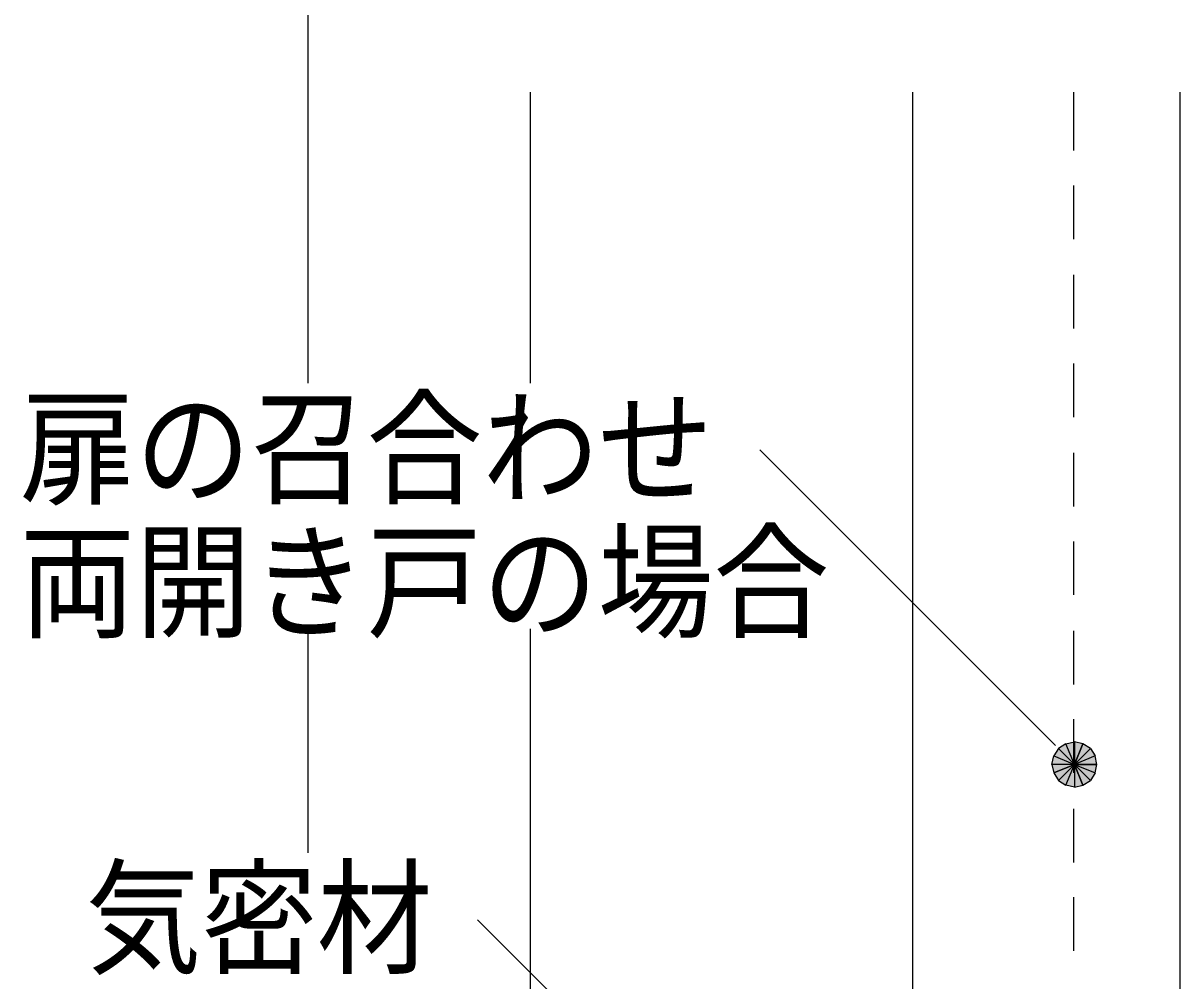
# Model space of a CAD drawing. Header units: millimetres. Extents: x 0 to 420, y 0 to 297.
# Drawn here: x 315.27 to 341.27, y 198.08 to 219.61 of the extents above; entities that cross this region are included whole.
import ezdxf
from ezdxf.enums import TextEntityAlignment as Align

# ---------------------------------------------------------------- set-up
doc = ezdxf.new("R2010")
doc.units = ezdxf.units.MM
doc.styles.add('kst32b', font='NotoSansJP-Variable.ttf')

msp = doc.modelspace()

# ---------------------------------------------------------------- hatches: boundary and pattern name
h = msp.add_hatch(color=7)
h.paths.add_polyline_path([(339.09, 203.412), (338.9, 203.454), (338.9, 202.946), (339.09, 203.412)])
h.paths.add_polyline_path([(338.9, 203.454), (338.9, 202.946), (338.709, 203.412), (338.9, 203.454)])
h.paths.add_polyline_path([(338.9, 202.946), (338.709, 203.412), (338.54, 203.306), (338.9, 202.946)])
h = msp.add_hatch(color=7)
h.paths.add_polyline_path([(339.407, 202.946), (339.365, 203.137), (338.9, 202.946), (339.407, 202.946)])
h.paths.add_polyline_path([(339.365, 203.137), (338.9, 202.946), (339.259, 203.306), (339.365, 203.137)])
h.paths.add_polyline_path([(338.9, 202.946), (339.259, 203.306), (339.09, 203.412), (338.9, 202.946)])
h = msp.add_hatch(color=7)
h.paths.add_polyline_path([(338.54, 203.306), (338.434, 203.137), (338.9, 202.946), (338.54, 203.306)])
h.paths.add_polyline_path([(338.434, 203.137), (338.9, 202.946), (338.391, 202.946), (338.434, 203.137)])
h.paths.add_polyline_path([(338.9, 202.946), (338.391, 202.946), (338.434, 202.755), (338.9, 202.946)])
msp.add_hatch(color=7).paths.add_polyline_path([(338.434, 202.755), (338.54, 202.586), (338.9, 202.946), (338.434, 202.755)])
h = msp.add_hatch(color=7)
h.paths.add_polyline_path([(338.54, 202.586), (338.709, 202.48), (338.9, 202.946), (338.54, 202.586)])
h.paths.add_polyline_path([(338.709, 202.48), (338.9, 202.946), (338.9, 202.438), (338.709, 202.48)])
h.paths.add_polyline_path([(338.9, 202.946), (338.9, 202.438), (339.09, 202.48), (338.9, 202.946)])
h = msp.add_hatch(color=7)
h.paths.add_polyline_path([(339.09, 202.48), (339.259, 202.586), (338.9, 202.946), (339.09, 202.48)])
h.paths.add_polyline_path([(339.259, 202.586), (338.9, 202.946), (339.365, 202.755), (339.259, 202.586)])
h.paths.add_polyline_path([(338.9, 202.946), (339.365, 202.755), (339.407, 202.946), (338.9, 202.946)])

# ---------------------------------------------------------------- linework, layer by layer
at = {"lineweight": 13}
for points in [[(321.67, 222.017), (321.67, 211.519)], [(326.665, 218.059), (326.665, 211.519)], [(335.259, 218.059), (335.259, 188.764)], [(338.878, 218.059), (338.878, 216.747)], [(341.27, 218.059), (341.27, 185.759)], [(338.878, 215.963), (338.878, 214.757)], [(338.878, 213.953), (338.878, 212.746)], [(338.878, 211.963), (338.878, 210.756)], [(338.476, 203.369), (331.83, 210.016)], [(338.878, 209.952), (338.878, 208.746)], [(338.878, 207.962), (338.878, 206.756)], [(321.67, 205.994), (321.67, 200.956)], [(326.665, 205.994), (326.665, 189.759)], [(338.878, 205.952), (338.878, 204.745)], [(338.878, 203.962), (338.878, 202.755)], [(338.878, 201.951), (338.878, 200.745)], [(338.878, 199.962), (338.878, 198.755)], [(340.043, 184.891), (325.48, 199.454)]]:
    msp.add_lwpolyline(points, dxfattribs=at)
at = {"lineweight": 0}
for points in [[(338.9, 202.946), (338.709, 203.412), (338.54, 203.306)], [(338.9, 203.454), (338.9, 202.946), (338.709, 203.412)], [(339.09, 203.412), (338.9, 203.454), (338.9, 202.946)], [(338.9, 202.946), (339.259, 203.306), (339.09, 203.412)], [(338.434, 203.137), (338.9, 202.946), (338.391, 202.946)], [(338.54, 203.306), (338.434, 203.137), (338.9, 202.946)], [(339.365, 203.137), (338.9, 202.946), (339.259, 203.306)], [(339.407, 202.946), (339.365, 203.137), (338.9, 202.946)], [(338.9, 202.946), (338.391, 202.946), (338.434, 202.755)], [(338.434, 202.755), (338.54, 202.586), (338.9, 202.946)], [(338.54, 202.586), (338.709, 202.48), (338.9, 202.946)], [(338.709, 202.48), (338.9, 202.946), (338.9, 202.438)], [(338.9, 202.946), (338.9, 202.438), (339.09, 202.48)], [(339.09, 202.48), (339.259, 202.586), (338.9, 202.946)], [(339.259, 202.586), (338.9, 202.946), (339.365, 202.755)], [(338.9, 202.946), (339.365, 202.755), (339.407, 202.946)]]:
    msp.add_lwpolyline(points, close=True, dxfattribs=at)

# ---------------------------------------------------------------- texts
at = {"style": 'kst32b'}
for s, p, p2 in [('扉の召合わせ', (315.193, 209.021), (330.786, 209.021)), ('両開き戸の場合', (315.193, 206.015), (333.385, 206.015)), ('気密材', (316.675, 198.459), (324.471, 198.459))]:
    msp.add_text(s, height=2.0791, dxfattribs=at).set_placement(p, p2, align=Align.FIT)

doc.saveas('drawing.dxf')
